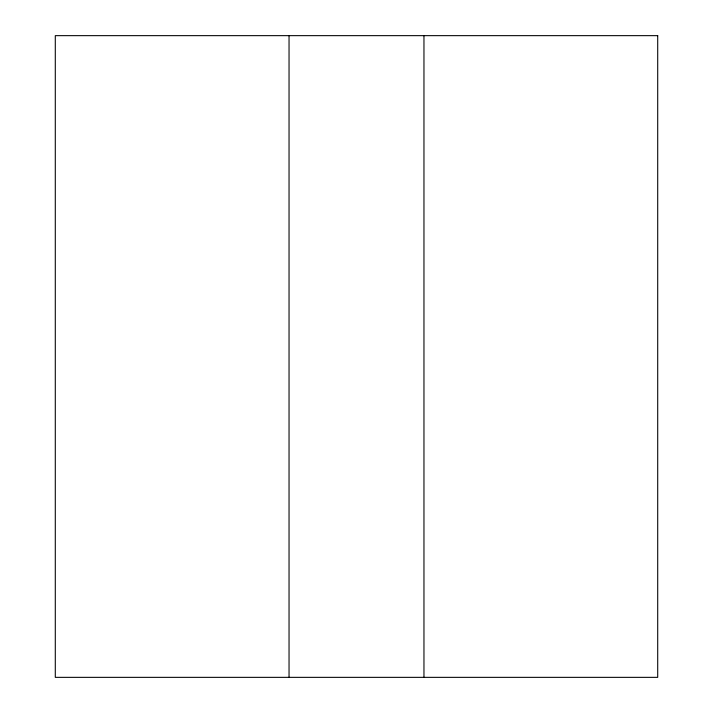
<?xml version="1.0" encoding="UTF-8"?>
<svg xmlns="http://www.w3.org/2000/svg" width="713" height="713" viewBox="0 0 713 713"><rect width="100%" height="100%" fill="white"/><g stroke="black" fill="none" stroke-linecap="round" stroke-linejoin="round"><path stroke-width="1.07" d="M423.959 35.65L423.959 677.35M289.041 35.65L289.041 677.35M657.707 35.65L55.293 35.65L55.293 677.35L657.707 677.35L657.707 35.65"/></g></svg>
